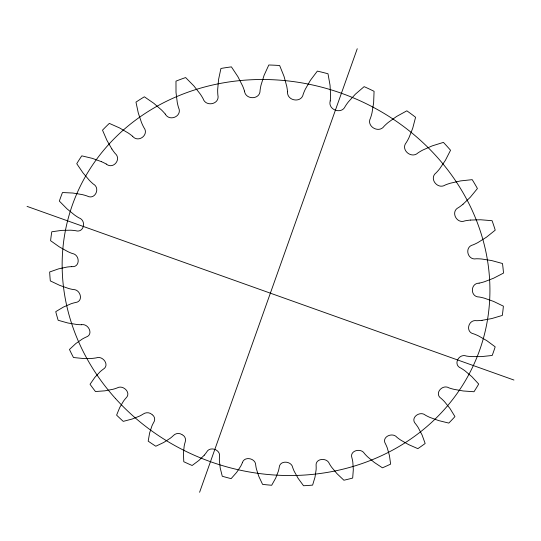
<?xml version="1.0" encoding="UTF-8"?>
<svg xmlns="http://www.w3.org/2000/svg" width="541" height="541" viewBox="0 0 541 541"><rect width="100%" height="100%" fill="white"/><g stroke="black" fill="none" stroke-linecap="round" stroke-linejoin="round"><path stroke-width="0.81" d="M330.22 100.917C327.616 109.864 341.648 114.868 345.28 106.279A52.261 50.563 -2 0 1 348.451 101.789L355.329 94.229L364.134 86.641A229.797 207.92 19.9 0 1 374.074 91.314L373.635 102.824L372.012 112.846A52.186 51.057 29.1 0 1 370.477 118.094C365.987 126.378 378.91 133.789 384.144 126.202A52.207 49.704 -5.9 0 1 388.222 122.462L396.594 116.464L406.846 110.824A229.797 207.92 19.9 0 1 415.583 117.269L412.702 128.312L408.969 137.684A52.207 50.996 7.2 0 1 406.345 142.466C400.137 149.654 411.43 159.25 417.99 152.893A51.943 48.636 -6.4 0 1 422.771 150.067L432.218 145.874L443.417 142.391A229.797 207.92 19.9 0 1 450.545 150.256L445.385 160.339L439.759 168.664A52.261 50.387 -3.4 0 1 436.181 172.775C428.553 178.456 437.683 189.959 445.284 184.988A51.483 47.412 -5.4 0 1 450.538 183.169L460.607 180.904L472.205 179.653A229.797 207.92 19.9 0 1 477.426 188.538L470.285 197.249L463.055 204.187M199.602 492.269L357.249 48.731M242.368 462.677C244.39 455.82 255.771 458.261 255.717 465.091A44.889 37.62 14.4 0 0 256.454 469.121L258.828 476.425L262.581 484.364A229.797 207.92 19.9 0 0 271.683 485.257L275.714 478.075L278.338 471.245A44.47 37.119 18.4 0 0 279.217 467.356C279.771 459.985 291.552 460.844 292.708 467.519A45.336 38.154 12.1 0 0 294.29 471.448L298.159 478.386L303.528 485.737A229.797 207.92 19.9 0 0 312.61 485.115L314.997 477.196L316.1 469.879A44.653 37.336 16.1 0 0 316.12 465.815C315.051 458.213 327.068 457.28 329.361 463.691A45.904 38.857 9.8 0 0 331.755 467.377L337.043 473.72L343.893 480.225A229.797 207.92 19.9 0 0 352.678 478.055L353.314 469.662L352.813 462.088A44.984 37.728 13.8 0 0 351.954 457.99C349.168 450.511 361.131 447.535 364.506 453.588A46.594 39.723 7.5 0 0 367.664 456.895L374.257 462.399L382.433 467.809A229.797 207.92 19.9 0 0 390.636 464.117L389.432 455.515L387.275 447.948A45.458 38.303 11.5 0 0 385.537 443.951C381.04 436.979 392.509 431.745 396.972 437.338A47.371 40.744 5.2 0 0 400.82 440.144L408.55 444.574L417.841 448.645A229.797 207.92 19.9 0 0 425.165 443.492L422.075 434.984L418.274 427.694A46.059 39.047 9.2 0 0 415.671 423.955C409.605 417.895 419.999 410.294 425.557 415.272A48.21 41.887 2.9 0 0 429.994 417.442L438.65 420.58L448.793 423.089A229.797 207.92 19.9 0 0 454.947 416.584L449.99 408.502L444.594 401.78A46.769 39.953 6.9 0 0 441.179 398.453C433.794 393.652 442.443 383.779 449.091 387.924A49.069 43.138 0.7 0 0 453.987 389.337L463.312 390.987L473.99 391.738A229.797 207.92 19.9 0 0 478.69 384.056L471.941 376.746L465.064 370.896A47.567 41.001 4.6 0 0 460.918 368.13C452.574 364.857 458.809 353.023 466.477 356.066A49.907 44.45 -1.4 0 0 471.671 356.614L481.348 356.62L492.195 355.471A229.797 207.92 19.9 0 0 495.184 346.835L486.799 340.647L478.623 335.968A48.413 42.178 2.4 0 0 473.875 333.919C464.962 332.33 468.236 319.089 476.736 320.712A50.685 45.789 -3.4 0 0 482.045 320.326M204.275 455.177L198.946 460.405L192.136 465.49A229.797 207.92 19.9 0 1 183.778 461.716L183.44 453.399L184.177 446.088A44.45 37.099 19 0 1 185.13 442.24C186.293 439.468 185.049 435.992 182.249 434.775M479.11 283.139C470.109 283.214 470.115 297.131 479.198 296.995A49.272 43.442 0.2 0 1 484.391 298.192L493.602 301.418L503.38 306.152A229.797 207.92 19.9 0 1 502.318 315.437L491.715 318.575L482.045 320.333M470.406 220.072L480.624 219.768L492.08 220.701A229.797 207.92 19.9 0 1 495.225 230.148L486.481 237.174L478.028 242.49A51.848 48.359 -6.3 0 1 473.138 244.836C464.07 246.791 467.41 260.613 476.296 258.774A50.103 44.768 -1.9 0 1 481.74 259.017L491.654 260.559L502.488 263.514A229.797 207.92 19.9 0 1 503.502 273.09L493.595 278.216L484.33 281.78A51.348 47.114 -5.1 0 1 479.116 283.146M71.737 266.659C80.481 267.579 80 254.493 72.244 253.492A49.021 43.07 39 0 1 67.571 251.484L59.321 246.872L50.584 240.698A229.797 207.92 19.9 0 1 51.787 231.778L61.62 230.385L70.621 230.202A47.52 40.947 35 0 1 75.564 230.682C84.098 233.414 86.716 220.315 78.878 217.827A49.867 44.382 41.1 0 1 74.509 214.966L67.016 208.853L59.354 201.103A229.797 207.92 19.9 0 1 62.479 192.528L72.866 193.036L82.137 194.577A48.365 42.11 37.3 0 1 87.101 195.998C95.013 200.393 100.809 188.065 93.214 183.96A50.644 45.721 43.1 0 1 89.346 180.309L82.969 172.836L76.748 163.7A229.797 207.92 19.9 0 1 81.779 155.842L92.315 158.357L101.478 161.678M81.434 324.722C88.413 323.234 93.978 334.514 86.114 337.09A45.43 38.269 28.1 0 0 82.252 339.079L75.808 343.576L69.458 349.472A229.797 207.92 19.9 0 0 73.475 357.52L83.213 358.507L91.781 358.426A46.553 39.676 32.2 0 0 96.312 357.858C102.749 355.309 110.114 365.168 103.257 369.219A44.964 37.701 25.8 0 0 100.011 371.85L94.837 377.388L90.043 384.293A229.797 207.92 19.9 0 0 95.466 391.535L104.873 390.832L112.968 389.277A45.87 38.817 29.9 0 0 117.147 387.938C122.969 384.414 131.659 392.746 126.053 397.966A44.639 37.315 23.5 0 0 123.51 401.118L119.744 407.488L116.606 415.13A229.797 207.92 19.9 0 0 123.24 421.365L132.031 419.072L139.402 416.151A45.309 38.12 27.6 0 0 143.101 414.108C145.739 412.181 149.668 412.208 152.041 414.575M27.05 206.385L513.95 380.046M106.252 164.038C113.204 169.881 121.968 159.095 115.05 153.353A51.314 47.04 44.8 0 1 111.879 149.005M181.932 434.599C179.274 432.692 175.433 433.253 173.276 435.654A44.869 37.593 25.3 0 1 170.165 438.311L163.72 442.47L155.808 446.23A229.797 207.92 19.9 0 1 148.193 441.158L149.607 433.043L151.879 426.092A44.463 37.113 21.3 0 1 153.651 422.528C155.395 420.107 154.895 416.435 152.319 414.798M132.586 136.264C138.307 143.304 149.593 134.702 143.818 127.46A51.828 48.291 46 0 1 141.512 122.55L138.313 113.096L135.974 102.127A229.797 207.92 19.9 0 1 144.359 96.798L153.82 103.311L161.536 110.006A50.813 46.039 43.6 0 1 165.276 114.07M165.269 114.077C169.583 122.05 182.743 116.078 178.537 107.625A52.152 49.414 46.1 0 1 177.245 102.344L176.014 92.403L175.981 81.136A229.797 207.92 19.9 0 1 185.617 77.559L193.813 85.85L200.19 93.965A51.449 47.344 45.2 0 1 203.105 98.699C205.837 107.355 220.173 104.21 217.861 94.986A52.261 50.34 43.5 0 1 217.678 89.542L218.564 79.541L220.924 68.464A229.797 207.92 19.9 0 1 231.406 66.874L237.884 76.646L242.564 85.863A51.922 48.575 46.2 0 1 244.485 91.084M111.872 149.005L106.942 140.389L102.513 130.158A229.797 207.92 19.9 0 1 109.329 123.389L119.575 127.94L128.224 133.005A50.056 44.693 41.6 0 1 132.586 136.258M244.478 91.084C245.54 100.146 260.336 99.855 260.079 90.361A52.207 50.969 33.5 0 1 261.06 84.998L264.076 75.368L268.809 64.994A229.797 207.92 19.9 0 1 279.643 65.522L284.025 76.369L286.737 86.31A52.193 49.657 45.8 0 1 287.541 91.787M287.535 91.787C286.798 100.971 301.479 103.405 303.244 94.148A52.186 51.07 11.8 0 1 305.367 89.103L310.419 80.305L317.344 71.114A229.797 207.92 19.9 0 1 327.995 73.772L330.037 85.214L330.598 95.432A52.261 50.523 42.1 0 1 330.226 100.917M101.478 161.685A49.224 43.375 39.5 0 1 106.252 164.031M463.049 204.18A52.159 49.468 -6.2 0 1 458.714 207.467C450.105 211.355 456.557 224.319 464.935 220.863A50.854 46.107 -3.9 0 1 470.406 220.079M242.375 462.683A44.45 37.092 20.7 0 1 240.684 466.268L236.647 472.394L231.135 478.629A229.797 207.92 19.9 0 1 222.277 476.256L220.207 467.999L219.382 460.574A44.592 37.268 16.7 0 1 219.49 456.57C220.87 449.754 209.955 445.845 206.703 451.999A44.585 37.255 23 0 1 204.268 455.177M81.434 324.728A47.331 40.683 34.5 0 1 76.687 324.465L67.916 323.004L58.164 320.279A229.797 207.92 19.9 0 1 55.743 311.657L63.493 307.024L71.027 303.778A46.026 39.006 30.4 0 1 75.402 302.534C83.916 301.662 80.656 289.225 73.218 289.55A48.163 41.826 36.8 0 1 68.423 288.427L59.747 285.384L50.32 280.907A229.797 207.92 19.9 0 1 49.657 271.981L58.584 268.857L66.996 267.065A46.729 39.899 32.7 0 1 71.737 266.652M115.537 398.568A216.177 195.504 19.9 0 0 478.724 352.685A216.177 195.504 19.9 0 0 233.847 81.278A216.177 195.504 19.9 0 0 115.537 398.568"/></g></svg>
